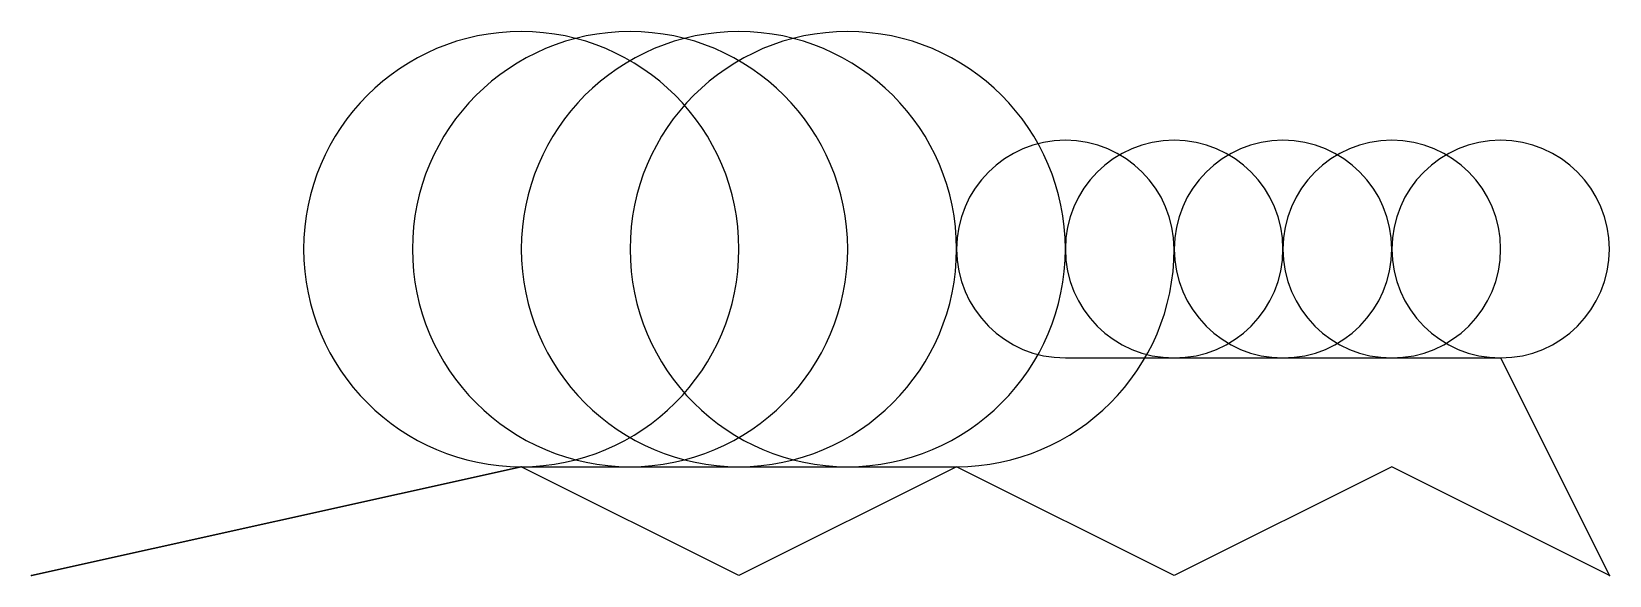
# Model space of a CAD drawing. Extents: x 0 to 580, y 0 to 200.
import ezdxf

# ---------------------------------------------------------------- set-up
doc = ezdxf.new("R2010")
doc.units = 0
doc.layers.get('0').update_dxf_attribs({"linetype": 'CONTINUOUS'})
for name, color, linetype in [('1', 12, 'CONTINUOUS'), ('10', 11, 'CONTINUOUS'), ('2', 192, 'CONTINUOUS'), ('3', 5, 'CONTINUOUS'), ('4', 96, 'CONTINUOUS'), ('5', 6, 'CONTINUOUS'), ('6', 4, 'CONTINUOUS'), ('7', 63, 'CONTINUOUS'), ('8', 240, 'CONTINUOUS'), ('9', 133, 'CONTINUOUS')]:
    doc.layers.add(name, color=color, linetype=linetype)

msp = doc.modelspace()

# ---------------------------------------------------------------- linework, layer by layer
at = {"color": 7}
msp.add_line((0, 0), (180, 40), dxfattribs=at)
at = {"color": 1}
msp.add_arc((180, 120), 80, 270, 90, dxfattribs=at)
msp.add_point((180, 40), dxfattribs=at)
at = {"color": 7}
msp.add_point((0, 0), dxfattribs=at)
at = {"layer": '1', "color": 2}
msp.add_line((180, 40), (220, 40), dxfattribs=at)
at = {"layer": '1', "color": 1}
msp.add_arc((180, 120), 80, 90, 270, dxfattribs=at)
at = {"layer": '1', "color": 3}
for start, end in [(90, 180), (0, 90), (270, 0)]:
    msp.add_arc((220, 120), 80, start, end, dxfattribs=at)
at = {"layer": '10', "color": 7}
msp.add_lwpolyline([(580, 0), (500, 40), (420, 0), (340, 40), (260, 0), (180, 40), (0, 0)], dxfattribs=at)
at = {"layer": '2', "color": 2}
msp.add_line((220, 40), (260, 40), dxfattribs=at)
at = {"layer": '2', "color": 4}
msp.add_arc((260, 120), 80, 270, 90, dxfattribs=at)
at = {"layer": '2', "color": 3}
msp.add_arc((220, 120), 80, 180, 270, dxfattribs=at)
at = {"layer": '3', "color": 2}
msp.add_line((260, 40), (300, 40), dxfattribs=at)
at = {"layer": '3', "color": 4}
msp.add_arc((260, 120), 80, 90, 270, dxfattribs=at)
at = {"layer": '3', "color": 5}
msp.add_arc((300, 120), 80, 270, 90, dxfattribs=at)
at = {"layer": '4', "color": 2}
msp.add_line((300, 40), (340, 40), dxfattribs=at)
at = {"layer": '4', "color": 5}
msp.add_arc((300, 120), 80, 90, 270, dxfattribs=at)
at = {"layer": '4', "color": 6}
for centre, radius, start, end in [((380, 120), 40, 0, 90), ((340, 120), 80, 270, 0)]:
    msp.add_arc(centre, radius, start, end, dxfattribs=at)
at = {"layer": '5', "color": 2}
msp.add_line((380, 80), (420, 80), dxfattribs=at)
at = {"layer": '5', "color": 6}
msp.add_arc((380, 120), 40, 90, 270, dxfattribs=at)
at = {"layer": '5', "color": 11}
msp.add_arc((420, 120), 40, 270, 90, dxfattribs=at)
at = {"layer": '6', "color": 2}
msp.add_line((420, 80), (460, 80), dxfattribs=at)
at = {"layer": '6', "color": 11}
msp.add_arc((420, 120), 40, 90, 270, dxfattribs=at)
at = {"layer": '6', "color": 114}
msp.add_arc((460, 120), 40, 270, 90, dxfattribs=at)
at = {"layer": '7', "color": 2}
msp.add_line((460, 80), (500, 80), dxfattribs=at)
at = {"layer": '7', "color": 114}
msp.add_arc((460, 120), 40, 90, 270, dxfattribs=at)
at = {"layer": '7', "color": 30}
msp.add_arc((500, 120), 40, 270, 90, dxfattribs=at)
at = {"layer": '8', "color": 241}
msp.add_line((500, 80), (540, 80), dxfattribs=at)
at = {"layer": '8', "color": 30}
msp.add_arc((500, 120), 40, 90, 270, dxfattribs=at)
at = {"layer": '8', "color": 165}
msp.add_arc((540, 120), 40, 270, 90, dxfattribs=at)
at = {"layer": '9', "color": 253}
msp.add_line((540, 80), (580, 0), dxfattribs=at)
at = {"layer": '9', "color": 165}
msp.add_arc((540, 120), 40, 90, 270, dxfattribs=at)
at = {"layer": '9', "color": 7}
msp.add_point((580, 0), dxfattribs=at)

doc.saveas('drawing.dxf')
